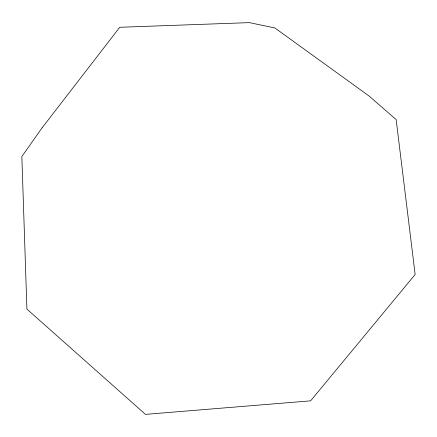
<?xml version="1.0" encoding="UTF-8"?>
<svg xmlns="http://www.w3.org/2000/svg" width="437" height="437" viewBox="0 0 437 437"><rect width="100%" height="100%" fill="white"/><g stroke="black" fill="none" stroke-linecap="round" stroke-linejoin="round"><path stroke-width="0.66" d="M42.067 127.866L21.85 156.544L26.914 309.096L145.472 414.374L310.614 400.844L415.15 274.485L396.151 119.58L368.986 95.954L274.873 27.963L249.401 22.626L119.743 27.28L42.067 127.866"/></g></svg>
